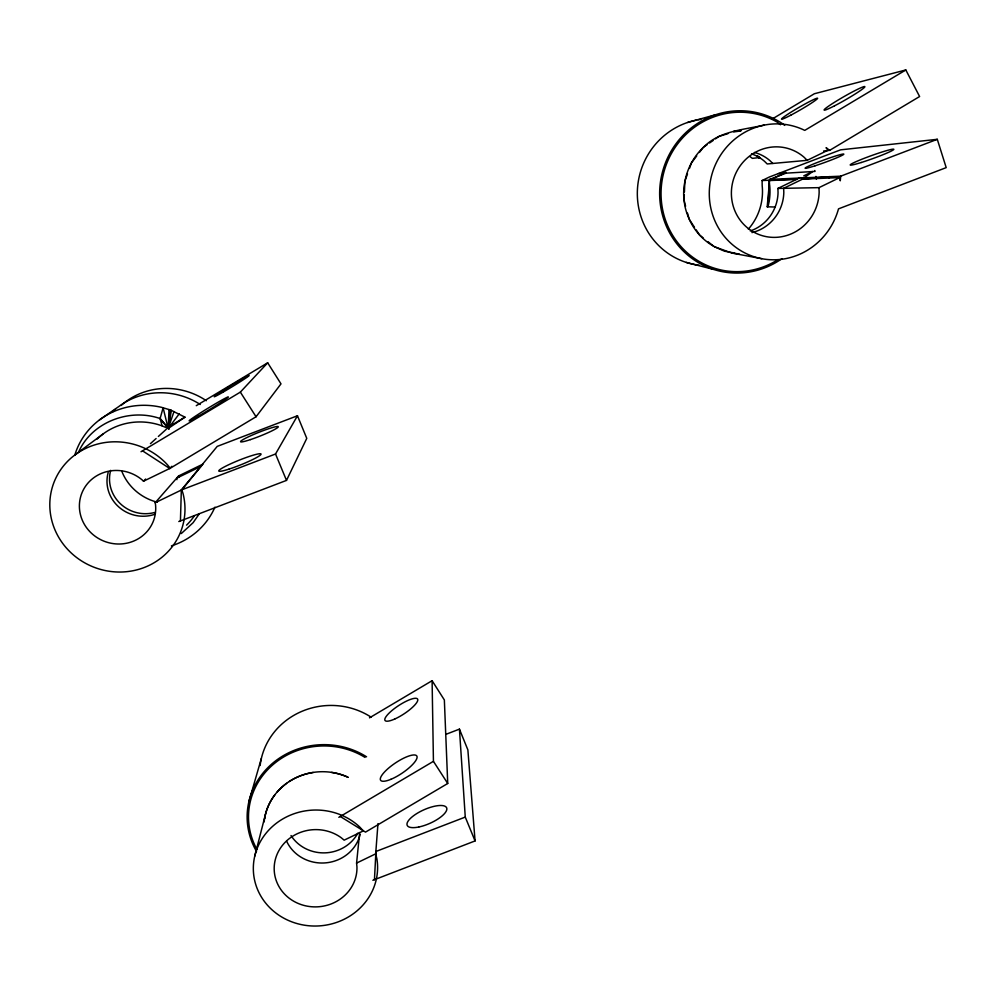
<?xml version="1.0" encoding="UTF-8"?>
<svg xmlns="http://www.w3.org/2000/svg" width="996" height="996" viewBox="0 0 996 996"><rect width="100%" height="100%" fill="white"/><g stroke="black" fill="none" stroke-linecap="round" stroke-linejoin="round"><path stroke-width="1.49" d="M180.438 520.933L181.334 489.982L217.215 446.395L297.468 415.755L306.768 438.365L286.499 480.396L178.794 521.555M684.314 194.843C683.493 203.022 685.734 211.239 689.033 218.672M684.426 191.929L684.862 181.247L687.501 173.889M74.712 455.384A74.874 71.563 22.1 0 1 161.526 407.327L170.59 410.028L184.957 417.15L168.175 428.492L168.996 409.555M374.446 879.692L375.928 851.48L465.269 817.081L459.442 729.134L446.42 734.139M768.028 206.521A56.461 54.618 -73.9 0 0 769.709 185.517L768.887 180.575L785.844 172.333L786.081 173.155L769.696 179.405L767.194 206.77L768.028 206.521L769.335 183.314M359.668 832.494L356.58 863.084L356.954 866.894A41.409 38.632 -3.3 0 1 307.216 906.161A41.409 38.632 -3.3 0 1 278.009 852.302A41.409 38.632 -3.3 0 1 341.08 837.624L344.155 840.163L363.328 830.901L359.693 826.966A62.15 57.992 -3.3 0 0 260.292 841.757A62.15 57.992 -3.3 0 0 305.324 925.334A62.15 57.992 -3.3 0 0 376.899 858.901L375.679 853.846L377.97 823.617M823.605 151.019L829.68 150.346L919.607 96.525L905.825 69.969L804.756 130.389A68.238 65.587 -70.8 0 0 714.555 166.706A68.238 65.587 -70.8 0 0 753.15 256.433A68.238 65.587 -70.8 0 0 838.508 208.861L946.2 167.627L937.286 139.316L840.587 149.848L769.41 176.989L762.102 180.537L762.189 185.729A55.228 53.448 -74.2 0 1 748.332 229.167M78.485 452.321C91.62 422.018 129.505 407.85 160.095 418.544L168.175 428.492L170.59 410.028M179.268 413.801L168.175 428.492L171.374 410.364M684.837 181.77C683.331 189.8 682.945 198.366 685.609 206.197M685.036 180.749C687.452 168.336 693.776 156.596 702.902 147.831M254.739 856.187L265.272 815.089M160.095 418.544L169.37 429.015L162.136 425.877L160.095 418.544L163.12 407.8L168.175 428.492L174.014 411.51M248.863 801.73L261.326 758.554M689.481 168.386L691.448 162.896L696.739 155.936M199.188 513.936L193.124 522.688L181.297 533.545M181.334 489.982L275.531 454.002L297.468 415.755M828.896 178.035L829.855 176.666L802.539 179.143L783.64 188.319L783.815 192.402A41.346 39.877 -72.2 0 1 751.918 232.591M142.528 450.839L169.768 468.518L256.059 416.764L280.997 383.871L267.687 362.805L196.274 405.683M699.379 152.463L703.226 147.408L707.197 144.632M181.845 489.795L202.935 464.124L178.608 475.939L155.189 502.731L155.488 504.35A38.396 36.528 20.8 0 1 111.465 543.33A38.396 36.528 20.8 0 1 82.905 490.729A38.396 36.528 20.8 0 1 142.291 480.035L143.511 481.217L170.241 468.232L167.453 464.783A68.002 64.69 20.8 0 0 57.382 475.067A68.002 64.69 20.8 0 0 109.162 571.256A68.002 64.69 20.8 0 0 183.139 493.929L181.845 489.795L155.189 502.731M169.768 468.518L171.872 466.265M141.021 451.748L240.347 392.125L267.687 362.805M143.511 481.217L145.653 479.039M703.649 147.109C719.436 130.899 743.526 129.804 764.218 125.11M802.079 179.38L812.724 171.524L803.71 175.894M150.446 443.656L156.098 438.514M158.364 436.46L166.282 429.276M74.7 455.097L102.825 434.169M709.563 142.976L713.111 140.498M715.477 138.842L719.025 136.365L727.914 133.676M99.438 419.939L118.81 406.53A70.392 67.454 22.9 0 1 200.246 404.488M172.955 424.358L184.957 417.15M771.8 119.259L814.367 93.736L905.825 69.969M369.491 717.842L432.102 680.704L444.353 699.951L447.727 783.491L365.507 832.108L340.259 816.483M338.827 817.33L433.434 761.33L432.102 680.704M758.952 157.903L759.699 157.542L757.259 155.737L758.952 157.903L760.334 158.003M751.557 153.87A40.687 39.255 -72.5 0 1 764.393 161.203L767.194 163.966L807.196 160.331L828.025 150.209L826.082 147.657L829.68 150.346M201.18 466.277L176.653 478.18L176.915 479.674M750.274 230.96A40.687 39.255 -72.5 0 0 778.05 192.452L777.888 188.431L799.85 177.761M777.888 188.431L818.986 187.646L839.74 177.574L840.724 176.168L937.286 139.316M356.58 863.084L375.679 853.846M372.89 880.29L475.067 840.935L467.871 749.876L459.442 729.134M733.84 131.895L740.862 130.962M687.626 122.471L715.352 114.814M733.517 131.435L736.791 130.999M737.799 130.874L741.074 130.439M759.699 157.542L752.378 158.364L749.988 156.596M778.212 173.64L815.064 171.399L814.803 170.503M769.696 179.405L840.724 176.168L840.275 180.786L839.74 177.574L802.539 179.143L802.266 177.923M762.102 180.537L797.286 179.019M768.887 180.575L796.489 179.405M714.705 246.834L724.49 251.191L734.762 253.084M767.194 206.77L774.826 207.031M707.895 241.63L714.232 246.659L731.736 253.009L739.157 253.955M731.736 253.009L761.803 258.711M686.269 262.409L713.397 269.368M713.846 246.348C703.139 240.385 694.461 230.773 689.444 219.606M784.711 125.409L782.271 123.541A81.411 78.56 -72.5 0 0 679.309 139.527A81.411 78.56 -72.5 0 0 679.011 246.435A81.411 78.56 -72.5 0 0 781.885 258.711M703.126 237.857L699.566 235.019L696.192 229.877M780.466 124.749L777.341 122.197A79.966 77.165 -72.5 0 0 661.045 193.349A79.966 77.165 -72.5 0 0 776.967 260.28M772.796 163.456L769.945 160.642A41.346 39.877 -72.2 0 0 754.507 152.475M807.196 160.331L804.083 157.244A45.467 43.7 -70.8 0 0 736.455 171.972A45.467 43.7 -70.8 0 0 764.181 236.189A45.467 43.7 -70.8 0 0 819.148 192.141L818.986 187.646M694.498 227.312L689.157 219.17L687.501 213.132M433.434 761.33L447.727 783.491M240.347 392.125L256.059 416.764M275.531 454.002L286.499 480.396M465.269 817.081L475.067 840.935M178.608 475.939L178.882 477.42M815.961 176.404L816.421 179.268M168.137 427.595L168.175 428.492M256.98 849.501A75.148 70.592 -2.7 0 1 273.34 764.368A75.148 70.592 -2.7 0 1 365.046 757.408M357.838 833.191A38.234 35.906 -2.7 0 1 325.057 852.862A38.234 35.906 -2.7 0 1 291.019 835.557M264.637 818.488A58.241 54.643 -2.8 0 1 274.983 794.696M276.863 792.38A58.241 54.643 -2.8 0 1 286.686 783.304M289.189 781.574A58.241 54.643 -2.8 0 1 313.217 772.46M331.556 772.41A58.241 54.643 -2.8 0 1 347.592 777.067M360.141 834.461A38.819 36.429 -2.8 0 1 325.953 862.835A38.819 36.429 -2.8 0 1 286.736 841.421M699.292 265.285A73.667 71.301 -74.3 0 1 637.34 195.029A73.667 71.301 -74.3 0 1 696.428 120.118M697.91 119.844A73.667 71.301 -74.3 0 1 700.91 119.383M194.245 515.99A62.487 59.685 21.9 0 1 186.563 525.153M97.048 439.136A62.487 59.685 21.9 0 1 162.136 425.877M112.287 412.132A70.392 67.454 22.9 0 1 115.461 409.232M214.937 507.176A74.874 71.563 22.1 0 1 171.399 545.883M157.368 502.221A50.385 48.331 23.3 0 1 121.811 471.257M154.654 512.479A35.009 33.441 22 0 1 120.217 503.59A35.009 33.441 22 0 1 110.681 470.349M155.264 514.135A35.283 33.702 21.9 0 1 118.873 507.039A35.283 33.702 21.9 0 1 108.166 472.552M121.151 405.472A68.836 66.035 23.3 0 1 206.334 400.716M264.152 821.912A58.278 54.68 -2.8 0 1 348.301 777.353M256.532 851.406A76.493 71.861 -2.7 0 1 272.182 763.621A76.493 71.861 -2.7 0 1 366.578 756.811M260.13 765.526A71.052 67.118 -2.2 0 1 371.197 717.207M790.787 115.187A20.854 1.419 -30.1 0 0 817.604 98.293A20.854 1.419 -30.1 0 0 790.251 112.66A20.854 1.419 -30.1 0 0 790.787 115.187M815.014 165.809A20.592 1.307 -20 0 0 843.811 154.131A20.592 1.307 -20 0 0 814.554 163.568A20.592 1.307 -20 0 0 815.014 165.809M861.266 162.497A23.182 1.631 -19.8 0 0 893.81 149.3A23.182 1.631 -19.8 0 0 860.918 159.621A23.182 1.631 -19.8 0 0 861.266 162.497M834.511 105.825A23.493 1.768 -29.9 0 0 864.877 86.714A23.493 1.768 -29.9 0 0 834.063 102.551A23.493 1.768 -29.9 0 0 834.511 105.825M250.506 439.585A20.294 1.967 -21.7 0 0 278.27 426.724A20.294 1.967 -21.7 0 0 249.461 436.335A20.294 1.967 -21.7 0 0 250.506 439.585M229.105 469.079A22.759 2.453 -21.9 0 0 261.052 454.164A22.759 2.453 -21.9 0 0 229.615 464.298A22.759 2.453 -21.9 0 0 229.105 469.079M223.092 392.125A20.368 0.772 -31.3 0 0 249.149 375.504A20.368 0.772 -31.3 0 0 223.004 390.606A20.368 0.772 -31.3 0 0 223.092 392.125M198.291 416.228A22.858 0.971 -31.4 0 0 228.308 397.031A22.858 0.971 -31.4 0 0 199.847 413.303A22.858 0.971 -31.4 0 0 198.291 416.228M394.802 718.988A19.509 4.943 -33.3 0 0 417.685 699.229A19.509 4.943 -33.3 0 0 391.341 711.044A19.509 4.943 -33.3 0 0 394.802 718.988M390.893 779.32A21.8 6.101 -33.9 0 0 417.025 756.499A21.8 6.101 -33.9 0 0 388.166 768.489A21.8 6.101 -33.9 0 0 390.893 779.32M418.83 826.991A21.563 7.395 -24 0 0 446.743 808.105A21.563 7.395 -24 0 0 415.195 814.591A21.563 7.395 -24 0 0 418.83 826.991"/></g></svg>
